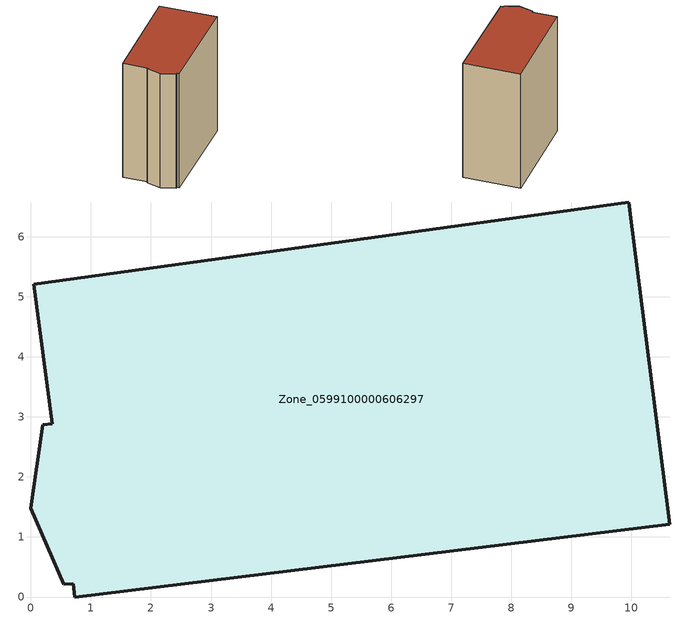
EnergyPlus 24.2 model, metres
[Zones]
Zone_0599100000606297
 floor ground (C_G): 0.7,0.22 0.55,0.21 0,1.48 0.2,2.87 0.35,2.88 0.05,5.21 9.96,6.58 10.64,1.21 0.73,0 z0
 wall outside (C_F): 0.35,2.88 0.2,2.87 0,1.48 0.55,0.21 0.7,0.22 0.73,0 10.64,1.21 9.96,6.58 0.05,5.21 0.35,2.88 z0:11.75
 roof outside (C_R): 10.64,1.21 9.96,6.58 0.05,5.21 0.35,2.88 0.2,2.87 0,1.48 0.55,0.21 0.7,0.22 0.73,0 z11.75
[BUILDING]
Pand.0599100000606297: North Axis=0; Terrain=City; Loads Convergence Tolerance Value=0.04; Temperature Convergence Tolerance Value=0.4; Solar Distribution=FullExterior; Maximum Number of Warmup Days=25; Minimum Number of Warmup Days=1
[Site:Location]
Rotterdam.The.Hague.AP_ZH_NLD Design_Conditions: Latitude=51.96; Longitude=4.45; Time Zone=1; Elevation=-4.5
[SITE:GROUNDTEMPERATURE:BUILDINGSURFACE]
18, 18, 18, 18, 18, 18, 18, 18, 18, 18, 18, 18
[MATERIAL] Thermal Absorptance=0.9; Solar Absorptance=0.7; Visible Absorptance=0.7
Name | Roughness | Thickness | Conductivity | Density | Specific Heat
G.TI.1946 | MediumSmooth | 0.15 | 1 | 540 | 1210
F.TI.1946 | Rough | 0.3 | 0.857143 | 1920 | 840
R.TI.1946 | MediumRough | 0.2 | 0.1 | 1500 | 1000
[CONSTRUCTION]
C_G: G.TI.1946
C_F: F.TI.1946
C_R: R.TI.1946
[ZONE]
Zone_0599100000606297: Type=1; Multiplier=1; Ceiling Height=Autocalculate; Volume=Autocalculate; Floor Area=autocalculate; Part of Total Floor Area=Yes
[ZONEINFILTRATION:DESIGNFLOWRATE]
Infil_Zone_0599100000606297: Zone or ZoneList or Space or SpaceList=Zone_0599100000606297; Schedule=AlwaysOn; Design Flow Rate Calculation Method=Flow/Area; Flow Rate per Floor Area=0.003; Constant Term Coefficient=1; Temperature Term Coefficient=0; Velocity Term Coefficient=0; Velocity Squared Term Coefficient=0
[HVACTEMPLATE:ZONE:IDEALLOADSAIRSYSTEM]
Zone_0599100000606297: Maximum Heating Supply Air Temperature=50; Minimum Cooling Supply Air Temperature=13; Maximum Heating Supply Air Humidity Ratio=0.0156; Minimum Cooling Supply Air Humidity Ratio=0.0077; Heating Limit=NoLimit; Cooling Limit=NoLimit; Dehumidification Control Type=ConstantSensibleHeatRatio; Cooling Sensible Heat Ratio=0.7; Dehumidification Setpoint=60; Humidification Control Type=None; Humidification Setpoint=30; Outdoor Air Method=None; Outdoor Air Flow Rate per Person=0.00944; Outdoor Air Flow Rate per Zone Floor Area=0; Outdoor Air Flow Rate per Zone=0; Demand Controlled Ventilation Type=None; Outdoor Air Economizer Type=NoEconomizer; Heat Recovery Type=None; Sensible Heat Recovery Effectiveness=0.7; Latent Heat Recovery Effectiveness=0.65
[ZONECONTROL:THERMOSTAT]
ThermostatControl_Zone_0599100000606297: Zone or ZoneList=Zone_0599100000606297; Control Type Schedule=DualSetpointControlType; Control 1=Thermostat_Zone_0599100000606297; Temperature Difference Between Cutout And Setpoint=0
[THERMOSTATSETPOINT:DUALSETPOINT]
Thermostat_Zone_0599100000606297: Heating Setpoint Temperature Schedule=HeatingSetpoint_Zone_0599100000606297; Cooling Setpoint Temperature Schedule=CoolingSetpoint_Zone_0599100000606297
[SCHEDULE:COMPACT]
HeatingSetpoint_Zone_0599100000606297: Through: 12/31, For: AllDays, Until: 24:00, 21
CoolingSetpoint_Zone_0599100000606297: Through: 12/31, For: AllDays, Until: 24:00, 24
DualSetpointControlType: Through: 12/31, For: AllDays, Until: 24:00, 4
AlwaysOn: Through: 12/31, For: AllDays, Until: 24:00, 1
